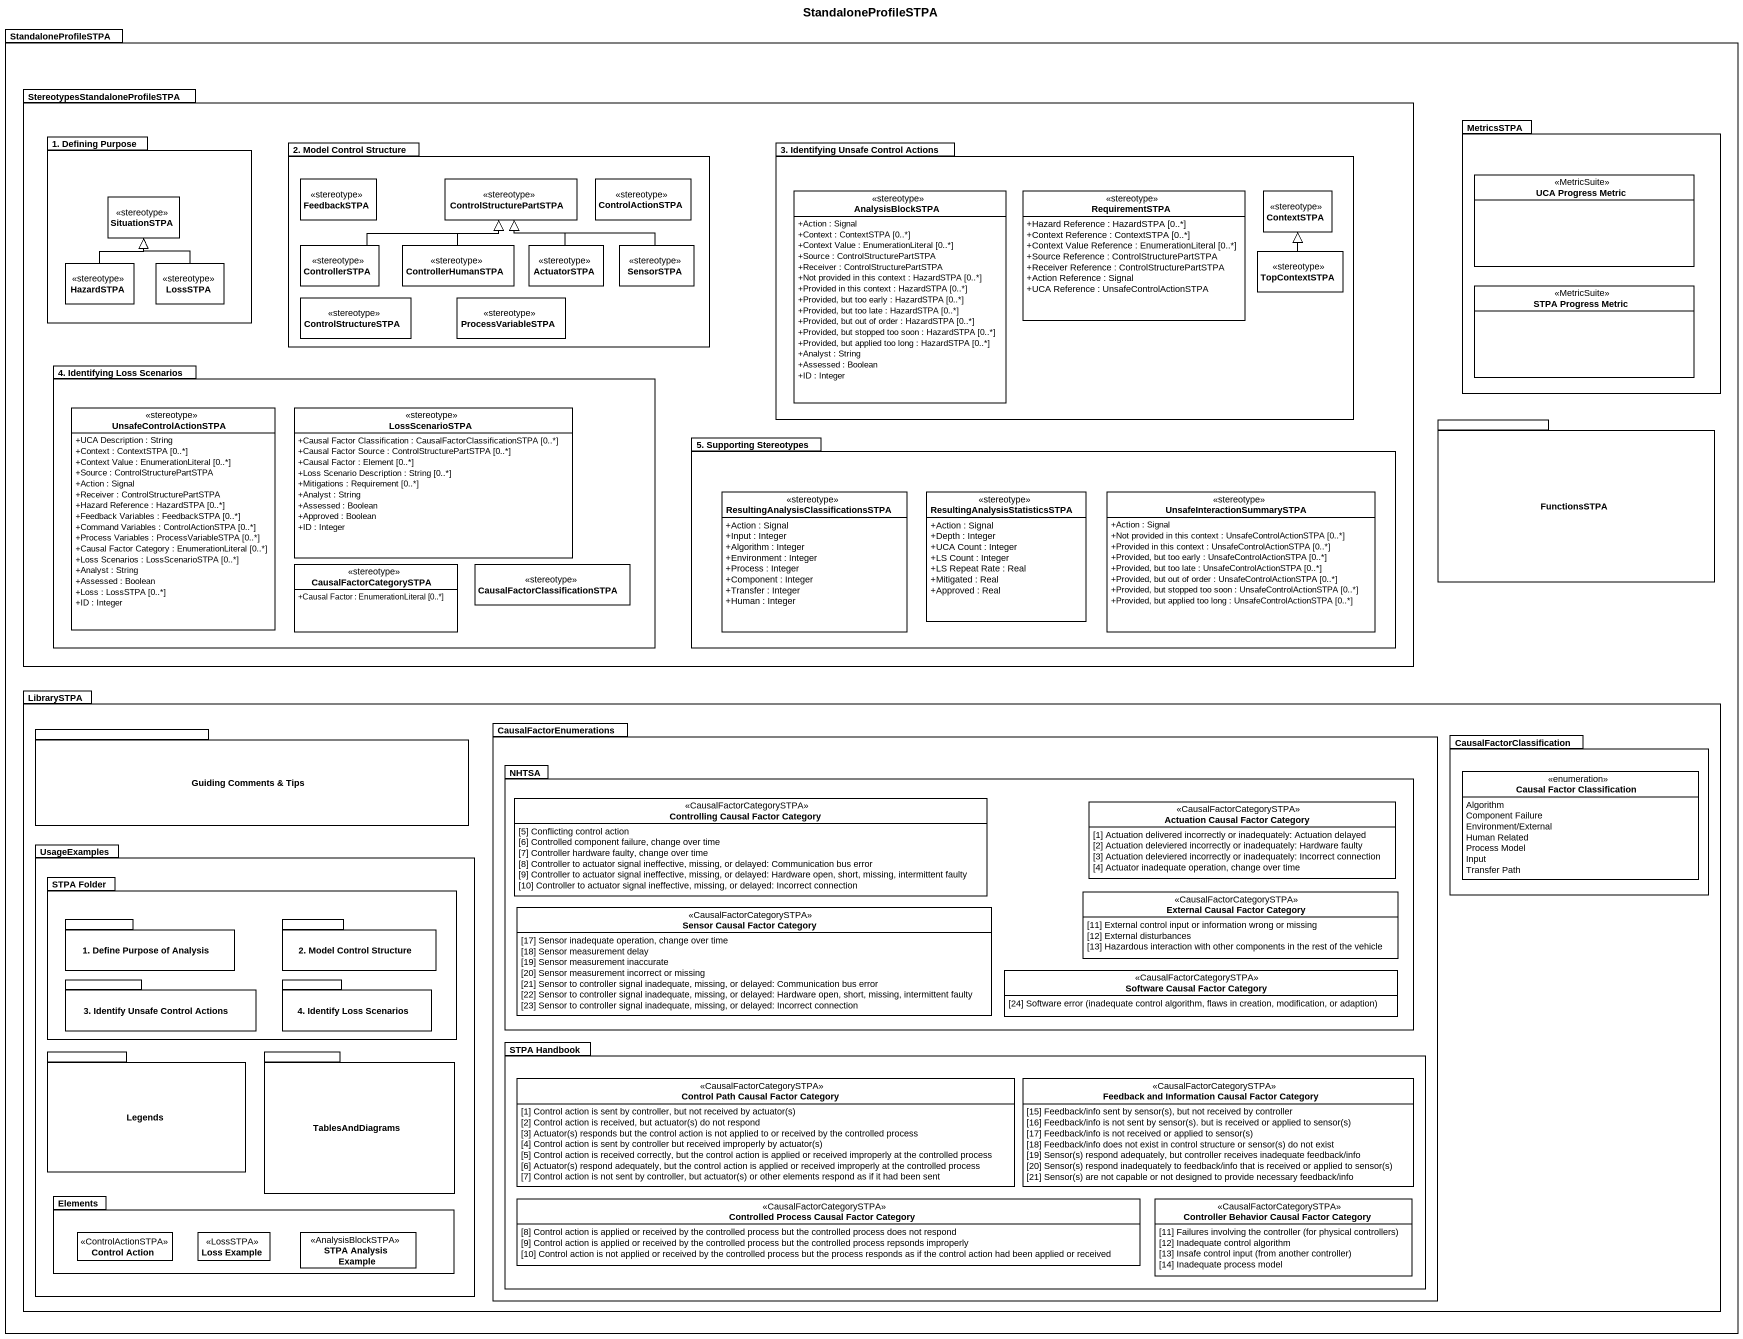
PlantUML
@startuml
title StandaloneProfileSTPA
hide circle
hide empty members
skinparam classAttributeIconSize 0
package StandaloneProfileSTPA {
  package "StereotypesStandaloneProfileSTPA" as StereotypesStandaloneProfile {
    package "1. Defining Purpose" as p1_Defining_Purpose {
      class SituationSTPA <<stereotype>>
      class HazardSTPA <<stereotype>>
      class LossSTPA <<stereotype>>
    }
    package "2. Model Control Structure" as p2_Model_Control_Structure {
      class FeedbackSTPA <<stereotype>>
      class ControlStructurePartSTPA <<stereotype>>
      class ControlActionSTPA <<stereotype>>
      class ControllerSTPA <<stereotype>>
      class ControllerHumanSTPA <<stereotype>>
      class ActuatorSTPA <<stereotype>>
      class SensorSTPA <<stereotype>>
      class ControlStructureSTPA <<stereotype>>
      class ProcessVariableSTPA <<stereotype>>
    }
    package "3. Identifying Unsafe Control Actions" as p3_Identifying_Unsafe {
      class AnalysisBlockSTPA <<stereotype>> {
        +Action : Signal
        +Context : ContextSTPA [0..*]
        +Context Value : EnumerationLiteral [0..*]
        +Source : ControlStructurePartSTPA
        +Receiver : ControlStructurePartSTPA
        +Not provided in this context : HazardSTPA [0..*]
        +Provided in this context : HazardSTPA [0..*]
        +Provided, but too early : HazardSTPA [0..*]
        +Provided, but too late : HazardSTPA [0..*]
        +Provided, but out of order : HazardSTPA [0..*]
        +Provided, but stopped too soon : HazardSTPA [0..*]
        +Provided, but applied too long : HazardSTPA [0..*]
        +Analyst : String
        +Assessed : Boolean
        +ID : Integer
      }
      class RequirementSTPA <<stereotype>> {
        +Hazard Reference : HazardSTPA [0..*]
        +Context Reference : ContextSTPA [0..*]
        +Context Value Reference : EnumerationLiteral [0..*]
        +Source Reference : ControlStructurePartSTPA
        +Receiver Reference : ControlStructurePartSTPA
        +Action Reference : Signal
        +UCA Reference : UnsafeControlActionSTPA
      }
      class ContextSTPA <<stereotype>>
      class TopContextSTPA <<stereotype>>
    }
    package "4. Identifying Loss Scenarios" as p4_Identifying_Loss_Scenarios {
      class UnsafeControlActionSTPA <<stereotype>> {
        +UCA Description : String
        +Context : ContextSTPA [0..*]
        +Context Value : EnumerationLiteral [0..*]
        +Source : ControlStructurePartSTPA
        +Action : Signal
        +Receiver : ControlStructurePartSTPA
        +Hazard Reference : HazardSTPA [0..*]
        +Feedback Variables : FeedbackSTPA [0..*]
        +Command Variables : ControlActionSTPA [0..*]
        +Process Variables : ProcessVariableSTPA [0..*]
        +Causal Factor Category : EnumerationLiteral [0..*]
        +Loss Scenarios : LossScenarioSTPA [0..*]
        +Analyst : String
        +Assessed : Boolean
        +Loss : LossSTPA [0..*]
        +ID : Integer
      }
      class LossScenarioSTPA <<stereotype>> {
        +Causal Factor Classification : CausalFactorClassificationSTPA [0..*]
        +Causal Factor Source : ControlStructurePartSTPA [0..*]
        +Causal Factor : Element [0..*]
        +Loss Scenario Description : String [0..*]
        +Mitigations : Requirement [0..*]
        +Analyst : String
        +Assessed : Boolean
        +Approved : Boolean
        +ID : Integer
      }
      class CausalFactorCategorySTPA <<stereotype>> {
        +Causal Factor : EnumerationLiteral [0..*]
      }
      class "CausalFactorClassificationSTPA" as CausalFactorClassificationST <<stereotype>>
    }
    package "5. Supporting Stereotypes" as p5_Supporting_Stereotypes {
      class "ResultingAnalysisClassificationsSTPA" as ResultingAnalysisClassificat <<stereotype>> {
        +Action : Signal
        +Input : Integer
        +Algorithm : Integer
        +Environment : Integer
        +Process : Integer
        +Component : Integer
        +Transfer : Integer
        +Human : Integer
      }
      class "ResultingAnalysisStatisticsSTPA" as ResultingAnalysisStatisticsS <<stereotype>> {
        +Action : Signal
        +Depth : Integer
        +UCA Count : Integer
        +LS Count : Integer
        +LS Repeat Rate : Real
        +Mitigated : Real
        +Approved : Real
      }
      class UnsafeInteractionSummarySTPA <<stereotype>> {
        +Action : Signal
        +Not provided in this context : UnsafeControlActionSTPA [0..*]
        +Provided in this context : UnsafeControlActionSTPA [0..*]
        +Provided, but too early : UnsafeControlActionSTPA [0..*]
        +Provided, but too late : UnsafeControlActionSTPA [0..*]
        +Provided, but out of order : UnsafeControlActionSTPA [0..*]
        +Provided, but stopped too soon : UnsafeControlActionSTPA [0..*]
        +Provided, but applied too long : UnsafeControlActionSTPA [0..*]
      }
    }
  }
  package MetricsSTPA {
    class "UCA Progress Metric" as UCA_Progress_Metric <<MetricSuite>>
    class "STPA Progress Metric" as STPA_Progress_Metric <<MetricSuite>>
  }
  package FunctionsSTPA {
  }
  package LibrarySTPA {
    package "Guiding Comments & Tips" as Guiding_Comments_Tips {
    }
    package CausalFactorEnumerations {
      package NHTSA {
        enum "Controlling Causal Factor Category" as Controlling_Causal_Factor <<CausalFactorCategorySTPA>> {
          [5] Conflicting control action
          [6] Controlled component failure, change over time
          [7] Controller hardware faulty, change over time
          [8] Controller to actuator signal ineffective, missing, or delayed: Communication bus error
          [9] Controller to actuator signal ineffective, missing, or delayed: Hardware open, short, missing, intermittent faulty
          [10] Controller to actuator signal ineffective, missing, or delayed: Incorrect connection
        }
        enum "Actuation Causal Factor Category" as Actuation_Causal_Factor <<CausalFactorCategorySTPA>> {
          [1] Actuation delivered incorrectly or inadequately: Actuation delayed
          [2] Actuation deleviered incorrectly or inadequately: Hardware faulty
          [3] Actuation deleviered incorrectly or inadequately: Incorrect connection
          [4] Actuator inadequate operation, change over time
        }
        enum "Sensor Causal Factor Category" as Sensor_Causal_Factor <<CausalFactorCategorySTPA>> {
          [17] Sensor inadequate operation, change over time
          [18] Sensor measurement delay
          [19] Sensor measurement inaccurate
          [20] Sensor measurement incorrect or missing
          [21] Sensor to controller signal inadequate, missing, or delayed: Communication bus error
          [22] Sensor to controller signal inadequate, missing, or delayed: Hardware open, short, missing, intermittent faulty
          [23] Sensor to controller signal inadequate, missing, or delayed: Incorrect connection
        }
        enum "External Causal Factor Category" as External_Causal_Factor <<CausalFactorCategorySTPA>> {
          [11] External control input or information wrong or missing
          [12] External disturbances
          [13] Hazardous interaction with other components in the rest of the vehicle
        }
        enum "Software Causal Factor Category" as Software_Causal_Factor <<CausalFactorCategorySTPA>> {
          {field} [24] Software error (inadequate control algorithm, flaws in creation, modification, or adaption)
        }
      }
      package "STPA Handbook" as STPA_Handbook {
        enum "Control Path Causal Factor Category" as Control_Path_Causal_Factor <<CausalFactorCategorySTPA>> {
          {field} [1] Control action is sent by controller, but not received by actuator(s)
          {field} [2] Control action is received, but actuator(s) do not respond
          {field} [3] Actuator(s) responds but the control action is not applied to or received by the controlled process
          {field} [4] Control action is sent by controller but received improperly by actuator(s)
          [5] Control action is received correctly, but the control action is applied or received improperly at the controlled process
          {field} [6] Actuator(s) respond adequately, but the control action is applied or received improperly at the controlled process
          {field} [7] Control action is not sent by controller, but actuator(s) or other elements respond as if it had been sent
        }
        enum "Feedback and Information Causal Factor Category" as Feedback_and_Information <<CausalFactorCategorySTPA>> {
          {field} [15] Feedback/info sent by sensor(s), but not received by controller
          {field} [16] Feedback/info is not sent by sensor(s). but is received or applied to sensor(s)
          {field} [17] Feedback/info is not received or applied to sensor(s)
          {field} [18] Feedback/info does not exist in control structure or sensor(s) do not exist
          {field} [19] Sensor(s) respond adequately, but controller receives inadequate feedback/info
          {field} [20] Sensor(s) respond inadequately to feedback/info that is received or applied to sensor(s)
          {field} [21] Sensor(s) are not capable or not designed to provide necessary feedback/info
        }
        enum "Controlled Process Causal Factor Category" as Controlled_Process_Causal <<CausalFactorCategorySTPA>> {
          [8] Control action is applied or received by the controlled process but the controlled process does not respond
          [9] Control action is applied or received by the controlled process but the controlled process repsonds improperly
          [10] Control action is not applied or received by the controlled process but the process responds as if the control action had been applied or received
        }
        enum "Controller Behavior Causal Factor Category" as Controller_Behavior_Causal <<CausalFactorCategorySTPA>> {
          {field} [11] Failures involving the controller (for physical controllers)
          [12] Inadequate control algorithm
          {field} [13] Insafe control input (from another controller)
          [14] Inadequate process model
        }
      }
    }
    package CausalFactorClassification {
      enum "Causal Factor Classification" as Causal_Factor_Classification {
        Algorithm
        Component Failure
        Environment/External
        Human Related
        Process Model
        Input
        Transfer Path
      }
    }
    package UsageExamples {
      package "STPA Folder" as STPA_Folder {
        package "1. Define Purpose of Analysis" as p1_Define_Purpose_of_Analysis {
        }
        package "2. Model Control Structure" as p2_Model_Control_Structure_2 {
        }
        package "3. Identify Unsafe Control Actions" as p3_Identify_Unsafe_Control {
        }
        package "4. Identify Loss Scenarios" as p4_Identify_Loss_Scenarios {
        }
      }
      package Legends {
      }
      package TablesAndDiagrams {
      }
      package Elements {
        class "Control Action" as Control_Action <<ControlActionSTPA>>
        class "Loss Example" as Loss_Example <<LossSTPA>>
        class "STPA Analysis Example" as STPA_Analysis_Example <<AnalysisBlockSTPA>>
      }
    }
  }
}
ControllerSTPA -right-|> ControlStructurePartSTPA
ControllerHumanSTPA -up-|> ControlStructurePartSTPA
ActuatorSTPA -up-|> ControlStructurePartSTPA
SensorSTPA -left-|> ControlStructurePartSTPA
HazardSTPA -up-|> SituationSTPA
LossSTPA -up-|> SituationSTPA
TopContextSTPA -up-|> ContextSTPA
@enduml
